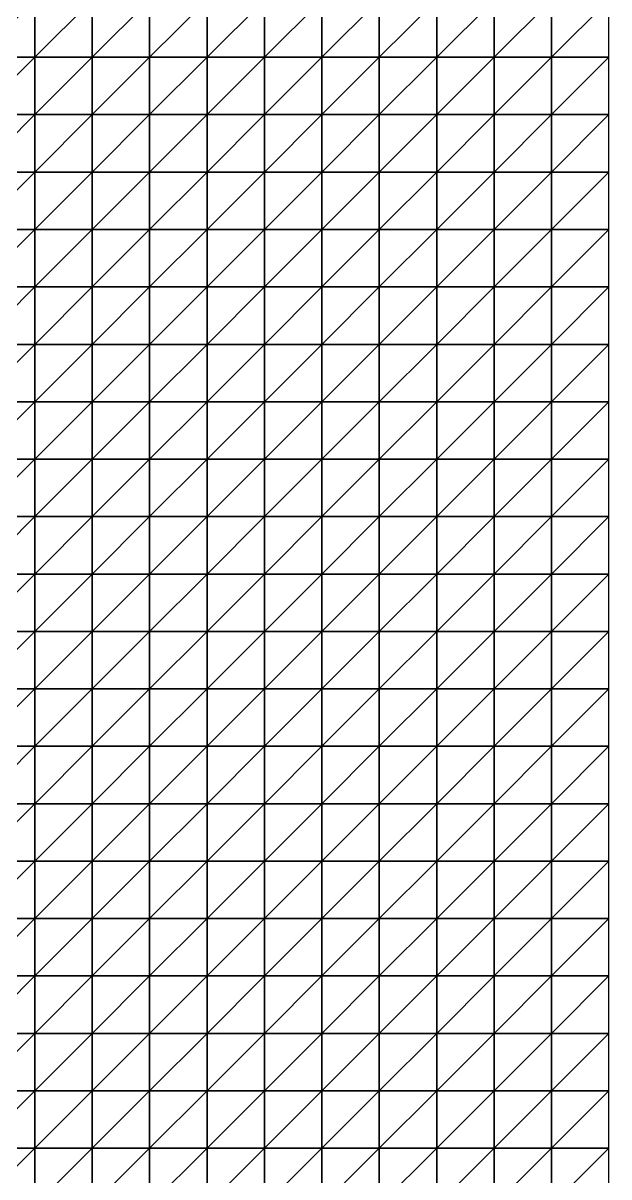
# Model space of a CAD drawing. Header units: metres. Extents: x 351000 to 353000, y 7455000 to 7457000.
# Drawn here: x 352745 to 353000, y 7455988 to 7456490 of the extents above; entities that cross this region are included whole.
import ezdxf

# ---------------------------------------------------------------- set-up
doc = ezdxf.new("R2010")
doc.units = ezdxf.units.M

msp = doc.modelspace()

# ---------------------------------------------------------------- linework, layer by layer
at = {"layer": 'BASE_OF_COVER_BOC'}
for points in [[(352725, 7456475, 1278.83), (352750, 7456475, 1278.39), (352750, 7456500, 1272.04)], [(352725, 7456475, 1278.83), (352750, 7456500, 1272.04), (352725, 7456500, 1271.47)], [(352750, 7456475, 1278.39), (352775, 7456475, 1276.02), (352775, 7456500, 1271.27)], [(352750, 7456475, 1278.39), (352775, 7456500, 1271.27), (352750, 7456500, 1272.04)], [(352775, 7456475, 1276.02), (352800, 7456475, 1272.39), (352800, 7456500, 1269.67)], [(352775, 7456475, 1276.02), (352800, 7456500, 1269.67), (352775, 7456500, 1271.27)], [(352800, 7456475, 1272.39), (352825, 7456475, 1268.35), (352825, 7456500, 1267.68)], [(352800, 7456475, 1272.39), (352825, 7456500, 1267.68), (352800, 7456500, 1269.67)], [(352825, 7456475, 1268.35), (352850, 7456475, 1264.61), (352850, 7456500, 1265.53)], [(352825, 7456475, 1268.35), (352850, 7456500, 1265.53), (352825, 7456500, 1267.68)], [(352850, 7456475, 1264.61), (352875, 7456475, 1261.51), (352875, 7456500, 1263.23)], [(352850, 7456475, 1264.61), (352875, 7456500, 1263.23), (352850, 7456500, 1265.53)], [(352875, 7456475, 1261.51), (352900, 7456475, 1259.03), (352900, 7456500, 1260.69)], [(352875, 7456475, 1261.51), (352900, 7456500, 1260.69), (352875, 7456500, 1263.23)], [(352900, 7456475, 1259.03), (352925, 7456475, 1256.85), (352925, 7456500, 1257.88)], [(352900, 7456475, 1259.03), (352925, 7456500, 1257.88), (352900, 7456500, 1260.69)], [(352925, 7456475, 1256.85), (352950, 7456475, 1254.91), (352950, 7456500, 1254.95)], [(352925, 7456475, 1256.85), (352950, 7456500, 1254.95), (352925, 7456500, 1257.88)], [(352950, 7456475, 1254.91), (352975, 7456475, 1253.18), (352975, 7456500, 1252.45)], [(352950, 7456475, 1254.91), (352975, 7456500, 1252.45), (352950, 7456500, 1254.95)], [(352975, 7456475, 1253.18), (353000, 7456475, 1251.88), (353000, 7456500, 1250.87)], [(352975, 7456475, 1253.18), (353000, 7456500, 1250.87), (352975, 7456500, 1252.45)], [(352725, 7456450, 1284.11), (352750, 7456450, 1282.35), (352750, 7456475, 1278.39)], [(352725, 7456450, 1284.11), (352750, 7456475, 1278.39), (352725, 7456475, 1278.83)], [(352750, 7456450, 1282.35), (352775, 7456450, 1278.49), (352775, 7456475, 1276.02)], [(352750, 7456450, 1282.35), (352775, 7456475, 1276.02), (352750, 7456475, 1278.39)], [(352775, 7456450, 1278.49), (352800, 7456450, 1273.19), (352800, 7456475, 1272.39)], [(352775, 7456450, 1278.49), (352800, 7456475, 1272.39), (352775, 7456475, 1276.02)], [(352800, 7456450, 1273.19), (352825, 7456450, 1267.48), (352825, 7456475, 1268.35)], [(352800, 7456450, 1273.19), (352825, 7456475, 1268.35), (352800, 7456475, 1272.39)], [(352825, 7456450, 1267.48), (352850, 7456450, 1262.39), (352850, 7456475, 1264.61)], [(352825, 7456450, 1267.48), (352850, 7456475, 1264.61), (352825, 7456475, 1268.35)], [(352850, 7456450, 1262.39), (352875, 7456450, 1258.63), (352875, 7456475, 1261.51)], [(352850, 7456450, 1262.39), (352875, 7456475, 1261.51), (352850, 7456475, 1264.61)], [(352875, 7456450, 1258.63), (352900, 7456450, 1256.32), (352900, 7456475, 1259.03)], [(352875, 7456450, 1258.63), (352900, 7456475, 1259.03), (352875, 7456475, 1261.51)], [(352900, 7456450, 1256.32), (352925, 7456450, 1255.27), (352925, 7456475, 1256.85)], [(352900, 7456450, 1256.32), (352925, 7456475, 1256.85), (352900, 7456475, 1259.03)], [(352925, 7456450, 1255.27), (352950, 7456450, 1254.96), (352950, 7456475, 1254.91)], [(352925, 7456450, 1255.27), (352950, 7456475, 1254.91), (352925, 7456475, 1256.85)], [(352950, 7456450, 1254.96), (352975, 7456450, 1254.86), (352975, 7456475, 1253.18)], [(352950, 7456450, 1254.96), (352975, 7456475, 1253.18), (352950, 7456475, 1254.91)], [(352975, 7456450, 1254.86), (353000, 7456450, 1254.67), (353000, 7456475, 1251.88)], [(352975, 7456450, 1254.86), (353000, 7456475, 1251.88), (352975, 7456475, 1253.18)], [(352725, 7456425, 1286.61), (352750, 7456425, 1283.5), (352750, 7456450, 1282.35)], [(352725, 7456425, 1286.61), (352750, 7456450, 1282.35), (352725, 7456450, 1284.11)], [(352750, 7456425, 1283.5), (352775, 7456425, 1278.63), (352775, 7456450, 1278.49)], [(352750, 7456425, 1283.5), (352775, 7456450, 1278.49), (352750, 7456450, 1282.35)], [(352775, 7456425, 1278.63), (352800, 7456425, 1272.48), (352800, 7456450, 1273.19)], [(352775, 7456425, 1278.63), (352800, 7456450, 1273.19), (352775, 7456450, 1278.49)], [(352800, 7456425, 1272.48), (352825, 7456425, 1265.99), (352825, 7456450, 1267.48)], [(352800, 7456425, 1272.48), (352825, 7456450, 1267.48), (352800, 7456450, 1273.19)], [(352825, 7456425, 1265.99), (352850, 7456425, 1260.27), (352850, 7456450, 1262.39)], [(352825, 7456425, 1265.99), (352850, 7456450, 1262.39), (352825, 7456450, 1267.48)], [(352850, 7456425, 1260.27), (352875, 7456425, 1256.16), (352875, 7456450, 1258.63)], [(352850, 7456425, 1260.27), (352875, 7456450, 1258.63), (352850, 7456450, 1262.39)], [(352875, 7456425, 1256.16), (352900, 7456425, 1254.22), (352900, 7456450, 1256.32)], [(352875, 7456425, 1256.16), (352900, 7456450, 1256.32), (352875, 7456450, 1258.63)], [(352900, 7456425, 1254.22), (352925, 7456425, 1254.27), (352925, 7456450, 1255.27)], [(352900, 7456425, 1254.22), (352925, 7456450, 1255.27), (352900, 7456450, 1256.32)], [(352925, 7456425, 1254.27), (352950, 7456425, 1255.6), (352950, 7456450, 1254.96)], [(352925, 7456425, 1254.27), (352950, 7456450, 1254.96), (352925, 7456450, 1255.27)], [(352950, 7456425, 1255.6), (352975, 7456425, 1257.31), (352975, 7456450, 1254.86)], [(352950, 7456425, 1255.6), (352975, 7456450, 1254.86), (352950, 7456450, 1254.96)], [(352975, 7456425, 1257.31), (353000, 7456425, 1258.62), (353000, 7456450, 1254.67)], [(352975, 7456425, 1257.31), (353000, 7456450, 1254.67), (352975, 7456450, 1254.86)], [(352725, 7456400, 1286.98), (352750, 7456400, 1282.71), (352750, 7456425, 1283.5)], [(352725, 7456400, 1286.98), (352750, 7456425, 1283.5), (352725, 7456425, 1286.61)], [(352750, 7456400, 1282.71), (352775, 7456400, 1277.37), (352775, 7456425, 1278.63)], [(352750, 7456400, 1282.71), (352775, 7456425, 1278.63), (352750, 7456425, 1283.5)], [(352775, 7456400, 1277.37), (352800, 7456400, 1271.25), (352800, 7456425, 1272.48)], [(352775, 7456400, 1277.37), (352800, 7456425, 1272.48), (352775, 7456425, 1278.63)], [(352800, 7456400, 1271.25), (352825, 7456400, 1264.96), (352825, 7456425, 1265.99)], [(352800, 7456400, 1271.25), (352825, 7456425, 1265.99), (352800, 7456425, 1272.48)], [(352825, 7456400, 1264.96), (352850, 7456400, 1259.34), (352850, 7456425, 1260.27)], [(352825, 7456400, 1264.96), (352850, 7456425, 1260.27), (352825, 7456425, 1265.99)], [(352850, 7456400, 1259.34), (352875, 7456400, 1255.42), (352875, 7456425, 1256.16)], [(352850, 7456400, 1259.34), (352875, 7456425, 1256.16), (352850, 7456425, 1260.27)], [(352875, 7456400, 1255.42), (352900, 7456400, 1253.8), (352900, 7456425, 1254.22)], [(352875, 7456400, 1255.42), (352900, 7456425, 1254.22), (352875, 7456425, 1256.16)], [(352900, 7456400, 1253.8), (352925, 7456400, 1254.48), (352925, 7456425, 1254.27)], [(352900, 7456400, 1253.8), (352925, 7456425, 1254.27), (352900, 7456425, 1254.22)], [(352925, 7456400, 1254.48), (352950, 7456400, 1256.87), (352950, 7456425, 1255.6)], [(352925, 7456400, 1254.48), (352950, 7456425, 1255.6), (352925, 7456425, 1254.27)], [(352950, 7456400, 1256.87), (352975, 7456400, 1259.92), (352975, 7456425, 1257.31)], [(352950, 7456400, 1256.87), (352975, 7456425, 1257.31), (352950, 7456425, 1255.6)], [(352975, 7456400, 1259.92), (353000, 7456400, 1262.52), (353000, 7456425, 1258.62)], [(352975, 7456400, 1259.92), (353000, 7456425, 1258.62), (352975, 7456425, 1257.31)], [(352725, 7456375, 1286.74), (352750, 7456375, 1281.61), (352750, 7456400, 1282.71)], [(352725, 7456375, 1286.74), (352750, 7456400, 1282.71), (352725, 7456400, 1286.98)], [(352750, 7456375, 1281.61), (352775, 7456375, 1276.2), (352775, 7456400, 1277.37)], [(352750, 7456375, 1281.61), (352775, 7456400, 1277.37), (352750, 7456400, 1282.71)], [(352775, 7456375, 1276.2), (352800, 7456375, 1270.6), (352800, 7456400, 1271.25)], [(352775, 7456375, 1276.2), (352800, 7456400, 1271.25), (352775, 7456400, 1277.37)], [(352800, 7456375, 1270.6), (352825, 7456375, 1265.04), (352825, 7456400, 1264.96)], [(352800, 7456375, 1270.6), (352825, 7456400, 1264.96), (352800, 7456400, 1271.25)], [(352825, 7456375, 1265.04), (352850, 7456375, 1260.18), (352850, 7456400, 1259.34)], [(352825, 7456375, 1265.04), (352850, 7456400, 1259.34), (352825, 7456400, 1264.96)], [(352850, 7456375, 1260.18), (352875, 7456375, 1256.7), (352875, 7456400, 1255.42)], [(352850, 7456375, 1260.18), (352875, 7456400, 1255.42), (352850, 7456400, 1259.34)], [(352875, 7456375, 1256.7), (352900, 7456375, 1255.2), (352900, 7456400, 1253.8)], [(352875, 7456375, 1256.7), (352900, 7456400, 1253.8), (352875, 7456400, 1255.42)], [(352900, 7456375, 1255.2), (352925, 7456375, 1255.89), (352925, 7456400, 1254.48)], [(352900, 7456375, 1255.2), (352925, 7456400, 1254.48), (352900, 7456400, 1253.8)], [(352925, 7456375, 1255.89), (352950, 7456375, 1258.42), (352950, 7456400, 1256.87)], [(352925, 7456375, 1255.89), (352950, 7456400, 1256.87), (352925, 7456400, 1254.48)], [(352950, 7456375, 1258.42), (352975, 7456375, 1261.91), (352975, 7456400, 1259.92)], [(352950, 7456375, 1258.42), (352975, 7456400, 1259.92), (352950, 7456400, 1256.87)], [(352975, 7456375, 1261.91), (353000, 7456375, 1264.78), (353000, 7456400, 1262.52)], [(352975, 7456375, 1261.91), (353000, 7456400, 1262.52), (352975, 7456400, 1259.92)], [(352725, 7456350, 1287.45), (352750, 7456350, 1281.81), (352750, 7456375, 1281.61)], [(352725, 7456350, 1287.45), (352750, 7456375, 1281.61), (352725, 7456375, 1286.74)], [(352750, 7456350, 1281.81), (352775, 7456350, 1276.35), (352775, 7456375, 1276.2)], [(352750, 7456350, 1281.81), (352775, 7456375, 1276.2), (352750, 7456375, 1281.61)], [(352775, 7456350, 1276.35), (352800, 7456350, 1271.15), (352800, 7456375, 1270.6)], [(352775, 7456350, 1276.35), (352800, 7456375, 1270.6), (352775, 7456375, 1276.2)], [(352800, 7456350, 1271.15), (352825, 7456350, 1266.42), (352825, 7456375, 1265.04)], [(352800, 7456350, 1271.15), (352825, 7456375, 1265.04), (352800, 7456375, 1270.6)], [(352825, 7456350, 1266.42), (352850, 7456350, 1262.37), (352850, 7456375, 1260.18)], [(352825, 7456350, 1266.42), (352850, 7456375, 1260.18), (352825, 7456375, 1265.04)], [(352850, 7456350, 1262.37), (352875, 7456350, 1259.32), (352875, 7456375, 1256.7)], [(352850, 7456350, 1262.37), (352875, 7456375, 1256.7), (352850, 7456375, 1260.18)], [(352875, 7456350, 1259.32), (352900, 7456350, 1257.73), (352900, 7456375, 1255.2)], [(352875, 7456350, 1259.32), (352900, 7456375, 1255.2), (352875, 7456375, 1256.7)], [(352900, 7456350, 1257.73), (352925, 7456350, 1257.9), (352925, 7456375, 1255.89)], [(352900, 7456350, 1257.73), (352925, 7456375, 1255.89), (352900, 7456375, 1255.2)], [(352925, 7456350, 1257.9), (352950, 7456350, 1259.79), (352950, 7456375, 1258.42)], [(352925, 7456350, 1257.9), (352950, 7456375, 1258.42), (352925, 7456375, 1255.89)], [(352950, 7456350, 1259.79), (352975, 7456350, 1262.89), (352975, 7456375, 1261.91)], [(352950, 7456350, 1259.79), (352975, 7456375, 1261.91), (352950, 7456375, 1258.42)], [(352975, 7456350, 1262.89), (353000, 7456350, 1266.29), (353000, 7456375, 1264.78)], [(352975, 7456350, 1262.89), (353000, 7456375, 1264.78), (352975, 7456375, 1261.91)], [(352725, 7456325, 1289.05), (352750, 7456325, 1284.04), (352750, 7456350, 1281.81)], [(352725, 7456325, 1289.05), (352750, 7456350, 1281.81), (352725, 7456350, 1287.45)], [(352750, 7456325, 1284.04), (352775, 7456325, 1278.22), (352775, 7456350, 1276.35)], [(352750, 7456325, 1284.04), (352775, 7456350, 1276.35), (352750, 7456350, 1281.81)], [(352775, 7456325, 1278.22), (352800, 7456325, 1273.01), (352800, 7456350, 1271.15)], [(352775, 7456325, 1278.22), (352800, 7456350, 1271.15), (352775, 7456350, 1276.35)], [(352800, 7456325, 1273.01), (352825, 7456325, 1268.55), (352825, 7456350, 1266.42)], [(352800, 7456325, 1273.01), (352825, 7456350, 1266.42), (352800, 7456350, 1271.15)], [(352825, 7456325, 1268.55), (352850, 7456325, 1264.88), (352850, 7456350, 1262.37)], [(352825, 7456325, 1268.55), (352850, 7456350, 1262.37), (352825, 7456350, 1266.42)], [(352850, 7456325, 1264.88), (352875, 7456325, 1262.04), (352875, 7456350, 1259.32)], [(352850, 7456325, 1264.88), (352875, 7456350, 1259.32), (352850, 7456350, 1262.37)], [(352875, 7456325, 1262.04), (352900, 7456325, 1260.25), (352900, 7456350, 1257.73)], [(352875, 7456325, 1262.04), (352900, 7456350, 1257.73), (352875, 7456350, 1259.32)], [(352900, 7456325, 1260.25), (352925, 7456325, 1259.75), (352925, 7456350, 1257.9)], [(352900, 7456325, 1260.25), (352925, 7456350, 1257.9), (352900, 7456350, 1257.73)], [(352925, 7456325, 1259.75), (352950, 7456325, 1260.72), (352950, 7456350, 1259.79)], [(352925, 7456325, 1259.75), (352950, 7456350, 1259.79), (352925, 7456350, 1257.9)], [(352950, 7456325, 1260.72), (352975, 7456325, 1263), (352975, 7456350, 1262.89)], [(352950, 7456325, 1260.72), (352975, 7456350, 1262.89), (352950, 7456350, 1259.79)], [(352975, 7456325, 1263), (353000, 7456325, 1266.04), (353000, 7456350, 1266.29)], [(352975, 7456325, 1263), (353000, 7456350, 1266.29), (352975, 7456350, 1262.89)], [(352725, 7456300, 1289.25), (352750, 7456300, 1284.2), (352750, 7456325, 1284.04)], [(352725, 7456300, 1289.25), (352750, 7456325, 1284.04), (352725, 7456325, 1289.05)], [(352750, 7456300, 1284.2), (352775, 7456300, 1279.34), (352775, 7456325, 1278.22)], [(352750, 7456300, 1284.2), (352775, 7456325, 1278.22), (352750, 7456325, 1284.04)], [(352775, 7456300, 1279.34), (352800, 7456300, 1274.96), (352800, 7456325, 1273.01)], [(352775, 7456300, 1279.34), (352800, 7456325, 1273.01), (352775, 7456325, 1278.22)], [(352800, 7456300, 1274.96), (352825, 7456300, 1270.61), (352825, 7456325, 1268.55)], [(352800, 7456300, 1274.96), (352825, 7456325, 1268.55), (352800, 7456325, 1273.01)], [(352825, 7456300, 1270.61), (352850, 7456300, 1266.67), (352850, 7456325, 1264.88)], [(352825, 7456300, 1270.61), (352850, 7456325, 1264.88), (352825, 7456325, 1268.55)], [(352850, 7456300, 1266.67), (352875, 7456300, 1263.74), (352875, 7456325, 1262.04)], [(352850, 7456300, 1266.67), (352875, 7456325, 1262.04), (352850, 7456325, 1264.88)], [(352875, 7456300, 1263.74), (352900, 7456300, 1261.79), (352900, 7456325, 1260.25)], [(352875, 7456300, 1263.74), (352900, 7456325, 1260.25), (352875, 7456325, 1262.04)], [(352900, 7456300, 1261.79), (352925, 7456300, 1260.92), (352925, 7456325, 1259.75)], [(352900, 7456300, 1261.79), (352925, 7456325, 1259.75), (352900, 7456325, 1260.25)], [(352925, 7456300, 1260.92), (352950, 7456300, 1261.25), (352950, 7456325, 1260.72)], [(352925, 7456300, 1260.92), (352950, 7456325, 1260.72), (352925, 7456325, 1259.75)], [(352950, 7456300, 1261.25), (352975, 7456300, 1262.85), (352975, 7456325, 1263)], [(352950, 7456300, 1261.25), (352975, 7456325, 1263), (352950, 7456325, 1260.72)], [(352975, 7456300, 1262.85), (353000, 7456300, 1265.48), (353000, 7456325, 1266.04)], [(352975, 7456300, 1262.85), (353000, 7456325, 1266.04), (352975, 7456325, 1263)], [(352725, 7456275, 1290.23), (352750, 7456275, 1285.28), (352750, 7456300, 1284.2)], [(352725, 7456275, 1290.23), (352750, 7456300, 1284.2), (352725, 7456300, 1289.25)], [(352750, 7456275, 1285.28), (352775, 7456275, 1280.41), (352775, 7456300, 1279.34)], [(352750, 7456275, 1285.28), (352775, 7456300, 1279.34), (352750, 7456300, 1284.2)], [(352775, 7456275, 1280.41), (352800, 7456275, 1275.91), (352800, 7456300, 1274.96)], [(352775, 7456275, 1280.41), (352800, 7456300, 1274.96), (352775, 7456300, 1279.34)], [(352800, 7456275, 1275.91), (352825, 7456275, 1271.96), (352825, 7456300, 1270.61)], [(352800, 7456275, 1275.91), (352825, 7456300, 1270.61), (352800, 7456300, 1274.96)], [(352825, 7456275, 1271.96), (352850, 7456275, 1267.19), (352850, 7456300, 1266.67)], [(352825, 7456275, 1271.96), (352850, 7456300, 1266.67), (352825, 7456300, 1270.61)], [(352850, 7456275, 1267.19), (352875, 7456275, 1263.9), (352875, 7456300, 1263.74)], [(352850, 7456275, 1267.19), (352875, 7456300, 1263.74), (352850, 7456300, 1266.67)], [(352875, 7456275, 1263.9), (352900, 7456275, 1261.96), (352900, 7456300, 1261.79)], [(352875, 7456275, 1263.9), (352900, 7456300, 1261.79), (352875, 7456300, 1263.74)], [(352900, 7456275, 1261.96), (352925, 7456275, 1261.22), (352925, 7456300, 1260.92)], [(352900, 7456275, 1261.96), (352925, 7456300, 1260.92), (352900, 7456300, 1261.79)], [(352925, 7456275, 1261.22), (352950, 7456275, 1261.59), (352950, 7456300, 1261.25)], [(352925, 7456275, 1261.22), (352950, 7456300, 1261.25), (352925, 7456300, 1260.92)], [(352950, 7456275, 1261.59), (352975, 7456275, 1263.06), (352975, 7456300, 1262.85)], [(352950, 7456275, 1261.59), (352975, 7456300, 1262.85), (352950, 7456300, 1261.25)], [(352975, 7456275, 1263.06), (353000, 7456275, 1265.55), (353000, 7456300, 1265.48)], [(352975, 7456275, 1263.06), (353000, 7456300, 1265.48), (352975, 7456300, 1262.85)], [(352725, 7456250, 1291.93), (352750, 7456250, 1287.12), (352750, 7456275, 1285.28)], [(352725, 7456250, 1291.93), (352750, 7456275, 1285.28), (352725, 7456275, 1290.23)], [(352750, 7456250, 1287.12), (352775, 7456250, 1282.21), (352775, 7456275, 1280.41)], [(352750, 7456250, 1287.12), (352775, 7456275, 1280.41), (352750, 7456275, 1285.28)], [(352775, 7456250, 1282.21), (352800, 7456250, 1277.49), (352800, 7456275, 1275.91)], [(352775, 7456250, 1282.21), (352800, 7456275, 1275.91), (352775, 7456275, 1280.41)], [(352800, 7456250, 1277.49), (352825, 7456250, 1272.38), (352825, 7456275, 1271.96)], [(352800, 7456250, 1277.49), (352825, 7456275, 1271.96), (352800, 7456275, 1275.91)], [(352825, 7456250, 1272.38), (352850, 7456250, 1266.54), (352850, 7456275, 1267.19)], [(352825, 7456250, 1272.38), (352850, 7456275, 1267.19), (352825, 7456275, 1271.96)], [(352850, 7456250, 1266.54), (352875, 7456250, 1262.75), (352875, 7456275, 1263.9)], [(352850, 7456250, 1266.54), (352875, 7456275, 1263.9), (352850, 7456275, 1267.19)], [(352875, 7456250, 1262.75), (352900, 7456250, 1260.94), (352900, 7456275, 1261.96)], [(352875, 7456250, 1262.75), (352900, 7456275, 1261.96), (352875, 7456275, 1263.9)], [(352900, 7456250, 1260.94), (352925, 7456250, 1260.77), (352925, 7456275, 1261.22)], [(352900, 7456250, 1260.94), (352925, 7456275, 1261.22), (352900, 7456275, 1261.96)], [(352925, 7456250, 1260.77), (352950, 7456250, 1261.84), (352950, 7456275, 1261.59)], [(352925, 7456250, 1260.77), (352950, 7456275, 1261.59), (352925, 7456275, 1261.22)], [(352950, 7456250, 1261.84), (352975, 7456250, 1263.85), (352975, 7456275, 1263.06)], [(352950, 7456250, 1261.84), (352975, 7456275, 1263.06), (352950, 7456275, 1261.59)], [(352975, 7456250, 1263.85), (353000, 7456250, 1266.58), (353000, 7456275, 1265.55)], [(352975, 7456250, 1263.85), (353000, 7456275, 1265.55), (352975, 7456275, 1263.06)], [(352725, 7456225, 1293.94), (352750, 7456225, 1289.23), (352750, 7456250, 1287.12)], [(352725, 7456225, 1293.94), (352750, 7456250, 1287.12), (352725, 7456250, 1291.93)], [(352750, 7456225, 1289.23), (352775, 7456225, 1284.21), (352775, 7456250, 1282.21)], [(352750, 7456225, 1289.23), (352775, 7456250, 1282.21), (352750, 7456250, 1287.12)], [(352775, 7456225, 1284.21), (352800, 7456225, 1279.18), (352800, 7456250, 1277.49)], [(352775, 7456225, 1284.21), (352800, 7456250, 1277.49), (352775, 7456250, 1282.21)], [(352800, 7456225, 1279.18), (352825, 7456225, 1272.03), (352825, 7456250, 1272.38)], [(352800, 7456225, 1279.18), (352825, 7456250, 1272.38), (352800, 7456250, 1277.49)], [(352825, 7456225, 1272.03), (352850, 7456225, 1265.26), (352850, 7456250, 1266.54)], [(352825, 7456225, 1272.03), (352850, 7456250, 1266.54), (352825, 7456250, 1272.38)], [(352850, 7456225, 1265.26), (352875, 7456225, 1260.93), (352875, 7456250, 1262.75)], [(352850, 7456225, 1265.26), (352875, 7456250, 1262.75), (352850, 7456250, 1266.54)], [(352875, 7456225, 1260.93), (352900, 7456225, 1259.21), (352900, 7456250, 1260.94)], [(352875, 7456225, 1260.93), (352900, 7456250, 1260.94), (352875, 7456250, 1262.75)], [(352900, 7456225, 1259.21), (352925, 7456225, 1259.72), (352925, 7456250, 1260.77)], [(352900, 7456225, 1259.21), (352925, 7456250, 1260.77), (352900, 7456250, 1260.94)], [(352925, 7456225, 1259.72), (352950, 7456225, 1261.8), (352950, 7456250, 1261.84)], [(352925, 7456225, 1259.72), (352950, 7456250, 1261.84), (352925, 7456250, 1260.77)], [(352950, 7456225, 1261.8), (352975, 7456225, 1264.28), (352975, 7456250, 1263.85)], [(352950, 7456225, 1261.8), (352975, 7456250, 1263.85), (352950, 7456250, 1261.84)], [(352975, 7456225, 1264.28), (353000, 7456225, 1266.06), (353000, 7456250, 1266.58)], [(352975, 7456225, 1264.28), (353000, 7456250, 1266.58), (352975, 7456250, 1263.85)], [(352725, 7456200, 1295.67), (352750, 7456200, 1290.96), (352750, 7456225, 1289.23)], [(352725, 7456200, 1295.67), (352750, 7456225, 1289.23), (352725, 7456225, 1293.94)], [(352750, 7456200, 1290.96), (352775, 7456200, 1285.77), (352775, 7456225, 1284.21)], [(352750, 7456200, 1290.96), (352775, 7456225, 1284.21), (352750, 7456225, 1289.23)], [(352775, 7456200, 1285.77), (352800, 7456200, 1279.82), (352800, 7456225, 1279.18)], [(352775, 7456200, 1285.77), (352800, 7456225, 1279.18), (352775, 7456225, 1284.21)], [(352800, 7456200, 1279.82), (352825, 7456200, 1271.19), (352825, 7456225, 1272.03)], [(352800, 7456200, 1279.82), (352825, 7456225, 1272.03), (352800, 7456225, 1279.18)], [(352825, 7456200, 1271.19), (352850, 7456200, 1263.91), (352850, 7456225, 1265.26)], [(352825, 7456200, 1271.19), (352850, 7456225, 1265.26), (352825, 7456225, 1272.03)], [(352850, 7456200, 1263.91), (352875, 7456200, 1259.1), (352875, 7456225, 1260.93)], [(352850, 7456200, 1263.91), (352875, 7456225, 1260.93), (352850, 7456225, 1265.26)], [(352875, 7456200, 1259.1), (352900, 7456200, 1257.25), (352900, 7456225, 1259.21)], [(352875, 7456200, 1259.1), (352900, 7456225, 1259.21), (352875, 7456225, 1260.93)], [(352900, 7456200, 1257.25), (352925, 7456200, 1258.14), (352925, 7456225, 1259.72)], [(352900, 7456200, 1257.25), (352925, 7456225, 1259.72), (352900, 7456225, 1259.21)], [(352925, 7456200, 1258.14), (352950, 7456200, 1261), (352950, 7456225, 1261.8)], [(352925, 7456200, 1258.14), (352950, 7456225, 1261.8), (352925, 7456225, 1259.72)], [(352950, 7456200, 1261), (352975, 7456200, 1261.86), (352975, 7456225, 1264.28)], [(352950, 7456200, 1261), (352975, 7456225, 1264.28), (352950, 7456225, 1261.8)], [(352975, 7456200, 1261.86), (353000, 7456200, 1263.71), (353000, 7456225, 1266.06)], [(352975, 7456200, 1261.86), (353000, 7456225, 1266.06), (352975, 7456225, 1264.28)], [(352725, 7456175, 1296.47), (352750, 7456175, 1291.69), (352750, 7456200, 1290.96)], [(352725, 7456175, 1296.47), (352750, 7456200, 1290.96), (352725, 7456200, 1295.67)], [(352750, 7456175, 1291.69), (352775, 7456175, 1286.01), (352775, 7456200, 1285.77)], [(352750, 7456175, 1291.69), (352775, 7456200, 1285.77), (352750, 7456200, 1290.96)], [(352775, 7456175, 1286.01), (352800, 7456175, 1278.17), (352800, 7456200, 1279.82)], [(352775, 7456175, 1286.01), (352800, 7456200, 1279.82), (352775, 7456200, 1285.77)], [(352800, 7456175, 1278.17), (352825, 7456175, 1269.99), (352825, 7456200, 1271.19)], [(352800, 7456175, 1278.17), (352825, 7456200, 1271.19), (352800, 7456200, 1279.82)], [(352825, 7456175, 1269.99), (352850, 7456175, 1262.72), (352850, 7456200, 1263.91)], [(352825, 7456175, 1269.99), (352850, 7456200, 1263.91), (352825, 7456200, 1271.19)], [(352850, 7456175, 1262.72), (352875, 7456175, 1257.58), (352875, 7456200, 1259.1)], [(352850, 7456175, 1262.72), (352875, 7456200, 1259.1), (352850, 7456200, 1263.91)], [(352875, 7456175, 1257.58), (352900, 7456175, 1255.31), (352900, 7456200, 1257.25)], [(352875, 7456175, 1257.58), (352900, 7456200, 1257.25), (352875, 7456200, 1259.1)], [(352900, 7456175, 1255.31), (352925, 7456175, 1255.99), (352925, 7456200, 1258.14)], [(352900, 7456175, 1255.31), (352925, 7456200, 1258.14), (352900, 7456200, 1257.25)], [(352925, 7456175, 1255.99), (352950, 7456175, 1258.98), (352950, 7456200, 1261)], [(352925, 7456175, 1255.99), (352950, 7456200, 1261), (352925, 7456200, 1258.14)], [(352950, 7456175, 1258.98), (352975, 7456175, 1259.62), (352975, 7456200, 1261.86)], [(352950, 7456175, 1258.98), (352975, 7456200, 1261.86), (352950, 7456200, 1261)], [(352975, 7456175, 1259.62), (353000, 7456175, 1261.6), (353000, 7456200, 1263.71)], [(352975, 7456175, 1259.62), (353000, 7456200, 1263.71), (352975, 7456200, 1261.86)], [(352725, 7456150, 1293.18), (352750, 7456150, 1288.43), (352750, 7456175, 1291.69)], [(352725, 7456150, 1293.18), (352750, 7456175, 1291.69), (352725, 7456175, 1296.47)], [(352750, 7456150, 1288.43), (352775, 7456150, 1282.5), (352775, 7456175, 1286.01)], [(352750, 7456150, 1288.43), (352775, 7456175, 1286.01), (352750, 7456175, 1291.69)], [(352775, 7456150, 1282.5), (352800, 7456150, 1275.6), (352800, 7456175, 1278.17)], [(352775, 7456150, 1282.5), (352800, 7456175, 1278.17), (352775, 7456175, 1286.01)], [(352800, 7456150, 1275.6), (352825, 7456150, 1268.31), (352825, 7456175, 1269.99)], [(352800, 7456150, 1275.6), (352825, 7456175, 1269.99), (352800, 7456175, 1278.17)], [(352825, 7456150, 1268.31), (352850, 7456150, 1261.53), (352850, 7456175, 1262.72)], [(352825, 7456150, 1268.31), (352850, 7456175, 1262.72), (352825, 7456175, 1269.99)], [(352850, 7456150, 1261.53), (352875, 7456150, 1256.28), (352875, 7456175, 1257.58)], [(352850, 7456150, 1261.53), (352875, 7456175, 1257.58), (352850, 7456175, 1262.72)], [(352875, 7456150, 1256.28), (352900, 7456150, 1253.45), (352900, 7456175, 1255.31)], [(352875, 7456150, 1256.28), (352900, 7456175, 1255.31), (352875, 7456175, 1257.58)], [(352900, 7456150, 1253.45), (352925, 7456150, 1253.41), (352925, 7456175, 1255.99)], [(352900, 7456150, 1253.45), (352925, 7456175, 1255.99), (352900, 7456175, 1255.31)], [(352925, 7456150, 1253.41), (352950, 7456150, 1255.93), (352950, 7456175, 1258.98)], [(352925, 7456150, 1253.41), (352950, 7456175, 1258.98), (352925, 7456175, 1255.99)], [(352950, 7456150, 1255.93), (352975, 7456150, 1258.09), (352975, 7456175, 1259.62)], [(352950, 7456150, 1255.93), (352975, 7456175, 1259.62), (352950, 7456175, 1258.98)], [(352975, 7456150, 1258.09), (353000, 7456150, 1260.22), (353000, 7456175, 1261.6)], [(352975, 7456150, 1258.09), (353000, 7456175, 1261.6), (352975, 7456175, 1259.62)], [(352725, 7456125, 1289.3), (352750, 7456125, 1284.11), (352750, 7456150, 1288.43)], [(352725, 7456125, 1289.3), (352750, 7456150, 1288.43), (352725, 7456150, 1293.18)], [(352750, 7456125, 1284.11), (352775, 7456125, 1278.4), (352775, 7456150, 1282.5)], [(352750, 7456125, 1284.11), (352775, 7456150, 1282.5), (352750, 7456150, 1288.43)], [(352775, 7456125, 1278.4), (352800, 7456125, 1272.29), (352800, 7456150, 1275.6)], [(352775, 7456125, 1278.4), (352800, 7456150, 1275.6), (352775, 7456150, 1282.5)], [(352800, 7456125, 1272.29), (352825, 7456125, 1266.02), (352825, 7456150, 1268.31)], [(352800, 7456125, 1272.29), (352825, 7456150, 1268.31), (352800, 7456150, 1275.6)], [(352825, 7456125, 1266.02), (352850, 7456125, 1260.03), (352850, 7456150, 1261.53)], [(352825, 7456125, 1266.02), (352850, 7456150, 1261.53), (352825, 7456150, 1268.31)], [(352850, 7456125, 1260.03), (352875, 7456125, 1255.02), (352875, 7456150, 1256.28)], [(352850, 7456125, 1260.03), (352875, 7456150, 1256.28), (352850, 7456150, 1261.53)], [(352875, 7456125, 1255.02), (352900, 7456125, 1251.76), (352900, 7456150, 1253.45)], [(352875, 7456125, 1255.02), (352900, 7456150, 1253.45), (352875, 7456150, 1256.28)], [(352900, 7456125, 1251.76), (352925, 7456125, 1250.82), (352925, 7456150, 1253.41)], [(352900, 7456125, 1251.76), (352925, 7456150, 1253.41), (352900, 7456150, 1253.45)], [(352925, 7456125, 1250.82), (352950, 7456125, 1252.36), (352950, 7456150, 1255.93)], [(352925, 7456125, 1250.82), (352950, 7456150, 1255.93), (352925, 7456150, 1253.41)], [(352950, 7456125, 1252.36), (352975, 7456125, 1255.95), (352975, 7456150, 1258.09)], [(352950, 7456125, 1252.36), (352975, 7456150, 1258.09), (352950, 7456150, 1255.93)], [(352975, 7456125, 1255.95), (353000, 7456125, 1259.86), (353000, 7456150, 1260.22)], [(352975, 7456125, 1255.95), (353000, 7456150, 1260.22), (352975, 7456150, 1258.09)], [(352725, 7456100, 1285.88), (352750, 7456100, 1280.08), (352750, 7456125, 1284.11)], [(352725, 7456100, 1285.88), (352750, 7456125, 1284.11), (352725, 7456125, 1289.3)], [(352750, 7456100, 1280.08), (352775, 7456100, 1274.23), (352775, 7456125, 1278.4)], [(352750, 7456100, 1280.08), (352775, 7456125, 1278.4), (352750, 7456125, 1284.11)], [(352775, 7456100, 1274.23), (352800, 7456100, 1268.57), (352800, 7456125, 1272.29)], [(352775, 7456100, 1274.23), (352800, 7456125, 1272.29), (352775, 7456125, 1278.4)], [(352800, 7456100, 1268.57), (352825, 7456100, 1263.17), (352825, 7456125, 1266.02)], [(352800, 7456100, 1268.57), (352825, 7456125, 1266.02), (352800, 7456125, 1272.29)], [(352825, 7456100, 1263.17), (352850, 7456100, 1258.14), (352850, 7456125, 1260.03)], [(352825, 7456100, 1263.17), (352850, 7456125, 1260.03), (352825, 7456125, 1266.02)], [(352850, 7456100, 1258.14), (352875, 7456100, 1253.77), (352875, 7456125, 1255.02)], [(352850, 7456100, 1258.14), (352875, 7456125, 1255.02), (352850, 7456125, 1260.03)], [(352875, 7456100, 1253.77), (352900, 7456100, 1250.51), (352900, 7456125, 1251.76)], [(352875, 7456100, 1253.77), (352900, 7456125, 1251.76), (352875, 7456125, 1255.02)], [(352900, 7456100, 1250.51), (352925, 7456100, 1248.95), (352925, 7456125, 1250.82)], [(352900, 7456100, 1250.51), (352925, 7456125, 1250.82), (352900, 7456125, 1251.76)], [(352925, 7456100, 1248.95), (352950, 7456100, 1249.48), (352950, 7456125, 1252.36)], [(352925, 7456100, 1248.95), (352950, 7456125, 1252.36), (352925, 7456125, 1250.82)], [(352950, 7456100, 1249.48), (352975, 7456100, 1252.13), (352975, 7456125, 1255.95)], [(352950, 7456100, 1249.48), (352975, 7456125, 1255.95), (352950, 7456125, 1252.36)], [(352975, 7456100, 1252.13), (353000, 7456100, 1256.48), (353000, 7456125, 1259.86)], [(352975, 7456100, 1252.13), (353000, 7456125, 1259.86), (352975, 7456125, 1255.95)], [(352725, 7456075, 1282.79), (352750, 7456075, 1276.56), (352750, 7456100, 1280.08)], [(352725, 7456075, 1282.79), (352750, 7456100, 1280.08), (352725, 7456100, 1285.88)], [(352750, 7456075, 1276.56), (352775, 7456075, 1270.47), (352775, 7456100, 1274.23)], [(352750, 7456075, 1276.56), (352775, 7456100, 1274.23), (352750, 7456100, 1280.08)], [(352775, 7456075, 1270.47), (352800, 7456075, 1264.99), (352800, 7456100, 1268.57)], [(352775, 7456075, 1270.47), (352800, 7456100, 1268.57), (352775, 7456100, 1274.23)], [(352800, 7456075, 1264.99), (352825, 7456075, 1260.25), (352825, 7456100, 1263.17)], [(352800, 7456075, 1264.99), (352825, 7456100, 1263.17), (352800, 7456100, 1268.57)], [(352825, 7456075, 1260.25), (352850, 7456075, 1256.22), (352850, 7456100, 1258.14)], [(352825, 7456075, 1260.25), (352850, 7456100, 1258.14), (352825, 7456100, 1263.17)], [(352850, 7456075, 1256.22), (352875, 7456075, 1252.82), (352875, 7456100, 1253.77)], [(352850, 7456075, 1256.22), (352875, 7456100, 1253.77), (352850, 7456100, 1258.14)], [(352875, 7456075, 1252.82), (352900, 7456075, 1250.16), (352900, 7456100, 1250.51)], [(352875, 7456075, 1252.82), (352900, 7456100, 1250.51), (352875, 7456100, 1253.77)], [(352900, 7456075, 1250.16), (352925, 7456075, 1248.56), (352925, 7456100, 1248.95)], [(352900, 7456075, 1250.16), (352925, 7456100, 1248.95), (352900, 7456100, 1250.51)], [(352925, 7456075, 1248.56), (352950, 7456075, 1248.45), (352950, 7456100, 1249.48)], [(352925, 7456075, 1248.56), (352950, 7456100, 1249.48), (352925, 7456100, 1248.95)], [(352950, 7456075, 1248.45), (352975, 7456075, 1250.17), (352975, 7456100, 1252.13)], [(352950, 7456075, 1248.45), (352975, 7456100, 1252.13), (352950, 7456100, 1249.48)], [(352975, 7456075, 1250.17), (353000, 7456075, 1253.69), (353000, 7456100, 1256.48)], [(352975, 7456075, 1250.17), (353000, 7456100, 1256.48), (352975, 7456100, 1252.13)], [(352725, 7456050, 1279.23), (352750, 7456050, 1273.56), (352750, 7456075, 1276.56)], [(352725, 7456050, 1279.23), (352750, 7456075, 1276.56), (352725, 7456075, 1282.79)], [(352750, 7456050, 1273.56), (352775, 7456050, 1267.53), (352775, 7456075, 1270.47)], [(352750, 7456050, 1273.56), (352775, 7456075, 1270.47), (352750, 7456075, 1276.56)], [(352775, 7456050, 1267.53), (352800, 7456050, 1262.23), (352800, 7456075, 1264.99)], [(352775, 7456050, 1267.53), (352800, 7456075, 1264.99), (352775, 7456075, 1270.47)], [(352800, 7456050, 1262.23), (352825, 7456050, 1258.02), (352825, 7456075, 1260.25)], [(352800, 7456050, 1262.23), (352825, 7456075, 1260.25), (352800, 7456075, 1264.99)], [(352825, 7456050, 1258.02), (352850, 7456050, 1254.9), (352850, 7456075, 1256.22)], [(352825, 7456050, 1258.02), (352850, 7456075, 1256.22), (352825, 7456075, 1260.25)], [(352850, 7456050, 1254.9), (352875, 7456050, 1252.66), (352875, 7456075, 1252.82)], [(352850, 7456050, 1254.9), (352875, 7456075, 1252.82), (352850, 7456075, 1256.22)], [(352875, 7456050, 1252.66), (352900, 7456050, 1251.05), (352900, 7456075, 1250.16)], [(352875, 7456050, 1252.66), (352900, 7456075, 1250.16), (352875, 7456075, 1252.82)], [(352900, 7456050, 1251.05), (352925, 7456050, 1250.05), (352925, 7456075, 1248.56)], [(352900, 7456050, 1251.05), (352925, 7456075, 1248.56), (352900, 7456075, 1250.16)], [(352925, 7456050, 1250.05), (352950, 7456050, 1249.86), (352950, 7456075, 1248.45)], [(352925, 7456050, 1250.05), (352950, 7456075, 1248.45), (352925, 7456075, 1248.56)], [(352950, 7456050, 1249.86), (352975, 7456050, 1250.86), (352975, 7456075, 1250.17)], [(352950, 7456050, 1249.86), (352975, 7456075, 1250.17), (352950, 7456075, 1248.45)], [(352975, 7456050, 1250.86), (353000, 7456050, 1253.34), (353000, 7456075, 1253.69)], [(352975, 7456050, 1250.86), (353000, 7456075, 1253.69), (352975, 7456075, 1250.17)], [(352725, 7456025, 1274.02), (352750, 7456025, 1270.71), (352750, 7456050, 1273.56)], [(352725, 7456025, 1274.02), (352750, 7456050, 1273.56), (352725, 7456050, 1279.23)], [(352750, 7456025, 1270.71), (352775, 7456025, 1265.6), (352775, 7456050, 1267.53)], [(352750, 7456025, 1270.71), (352775, 7456050, 1267.53), (352750, 7456050, 1273.56)], [(352775, 7456025, 1265.6), (352800, 7456025, 1260.77), (352800, 7456050, 1262.23)], [(352775, 7456025, 1265.6), (352800, 7456050, 1262.23), (352775, 7456050, 1267.53)], [(352800, 7456025, 1260.77), (352825, 7456025, 1257.09), (352825, 7456050, 1258.02)], [(352800, 7456025, 1260.77), (352825, 7456050, 1258.02), (352800, 7456050, 1262.23)], [(352825, 7456025, 1257.09), (352850, 7456025, 1254.76), (352850, 7456050, 1254.9)], [(352825, 7456025, 1257.09), (352850, 7456050, 1254.9), (352825, 7456050, 1258.02)], [(352850, 7456025, 1254.76), (352875, 7456025, 1253.6), (352875, 7456050, 1252.66)], [(352850, 7456025, 1254.76), (352875, 7456050, 1252.66), (352850, 7456050, 1254.9)], [(352875, 7456025, 1253.6), (352900, 7456025, 1253.19), (352900, 7456050, 1251.05)], [(352875, 7456025, 1253.6), (352900, 7456050, 1251.05), (352875, 7456050, 1252.66)], [(352900, 7456025, 1253.19), (352925, 7456025, 1253.17), (352925, 7456050, 1250.05)], [(352900, 7456025, 1253.19), (352925, 7456050, 1250.05), (352900, 7456050, 1251.05)], [(352925, 7456025, 1253.17), (352950, 7456025, 1253.39), (352950, 7456050, 1249.86)], [(352925, 7456025, 1253.17), (352950, 7456050, 1249.86), (352925, 7456050, 1250.05)], [(352950, 7456025, 1253.39), (352975, 7456025, 1254.02), (352975, 7456050, 1250.86)], [(352950, 7456025, 1253.39), (352975, 7456050, 1250.86), (352950, 7456050, 1249.86)], [(352975, 7456025, 1254.02), (353000, 7456025, 1255.43), (353000, 7456050, 1253.34)], [(352975, 7456025, 1254.02), (353000, 7456050, 1253.34), (352975, 7456050, 1250.86)], [(352725, 7456000, 1269.68), (352750, 7456000, 1266.82), (352750, 7456025, 1270.71)], [(352725, 7456000, 1269.68), (352750, 7456025, 1270.71), (352725, 7456025, 1274.02)], [(352750, 7456000, 1266.82), (352775, 7456000, 1264.52), (352775, 7456025, 1265.6)], [(352750, 7456000, 1266.82), (352775, 7456025, 1265.6), (352750, 7456025, 1270.71)], [(352775, 7456000, 1264.52), (352800, 7456000, 1260.6), (352800, 7456025, 1260.77)], [(352775, 7456000, 1264.52), (352800, 7456025, 1260.77), (352775, 7456025, 1265.6)], [(352800, 7456000, 1260.6), (352825, 7456000, 1257.57), (352825, 7456025, 1257.09)], [(352800, 7456000, 1260.6), (352825, 7456025, 1257.09), (352800, 7456025, 1260.77)], [(352825, 7456000, 1257.57), (352850, 7456000, 1255.87), (352850, 7456025, 1254.76)], [(352825, 7456000, 1257.57), (352850, 7456025, 1254.76), (352825, 7456025, 1257.09)], [(352850, 7456000, 1255.87), (352875, 7456000, 1255.49), (352875, 7456025, 1253.6)], [(352850, 7456000, 1255.87), (352875, 7456025, 1253.6), (352850, 7456025, 1254.76)], [(352875, 7456000, 1255.49), (352900, 7456000, 1256.07), (352900, 7456025, 1253.19)], [(352875, 7456000, 1255.49), (352900, 7456025, 1253.19), (352875, 7456025, 1253.6)], [(352900, 7456000, 1256.07), (352925, 7456000, 1257.05), (352925, 7456025, 1253.17)], [(352900, 7456000, 1256.07), (352925, 7456025, 1253.17), (352900, 7456025, 1253.19)], [(352925, 7456000, 1257.05), (352950, 7456000, 1257.93), (352950, 7456025, 1253.39)], [(352925, 7456000, 1257.05), (352950, 7456025, 1253.39), (352925, 7456025, 1253.17)], [(352950, 7456000, 1257.93), (352975, 7456000, 1258.56), (352975, 7456025, 1254.02)], [(352950, 7456000, 1257.93), (352975, 7456025, 1254.02), (352950, 7456025, 1253.39)], [(352975, 7456000, 1258.56), (353000, 7456000, 1259.13), (353000, 7456025, 1255.43)], [(352975, 7456000, 1258.56), (353000, 7456025, 1255.43), (352975, 7456025, 1254.02)], [(352725, 7455975, 1266.6), (352750, 7455975, 1263.98), (352750, 7456000, 1266.82)], [(352725, 7455975, 1266.6), (352750, 7456000, 1266.82), (352725, 7456000, 1269.68)], [(352750, 7455975, 1263.98), (352775, 7455975, 1262.41), (352775, 7456000, 1264.52)], [(352750, 7455975, 1263.98), (352775, 7456000, 1264.52), (352750, 7456000, 1266.82)], [(352775, 7455975, 1262.41), (352800, 7455975, 1261.03), (352800, 7456000, 1260.6)], [(352775, 7455975, 1262.41), (352800, 7456000, 1260.6), (352775, 7456000, 1264.52)], [(352800, 7455975, 1261.03), (352825, 7455975, 1258.82), (352825, 7456000, 1257.57)], [(352800, 7455975, 1261.03), (352825, 7456000, 1257.57), (352800, 7456000, 1260.6)], [(352825, 7455975, 1258.82), (352850, 7455975, 1257.63), (352850, 7456000, 1255.87)], [(352825, 7455975, 1258.82), (352850, 7456000, 1255.87), (352825, 7456000, 1257.57)], [(352850, 7455975, 1257.63), (352875, 7455975, 1257.71), (352875, 7456000, 1255.49)], [(352850, 7455975, 1257.63), (352875, 7456000, 1255.49), (352850, 7456000, 1255.87)], [(352875, 7455975, 1257.71), (352900, 7455975, 1258.86), (352900, 7456000, 1256.07)], [(352875, 7455975, 1257.71), (352900, 7456000, 1256.07), (352875, 7456000, 1255.49)], [(352900, 7455975, 1258.86), (352925, 7455975, 1260.57), (352925, 7456000, 1257.05)], [(352900, 7455975, 1258.86), (352925, 7456000, 1257.05), (352900, 7456000, 1256.07)], [(352925, 7455975, 1260.57), (352950, 7455975, 1262.14), (352950, 7456000, 1257.93)], [(352925, 7455975, 1260.57), (352950, 7456000, 1257.93), (352925, 7456000, 1257.05)], [(352950, 7455975, 1262.14), (352975, 7455975, 1263.09), (352975, 7456000, 1258.56)], [(352950, 7455975, 1262.14), (352975, 7456000, 1258.56), (352950, 7456000, 1257.93)], [(352975, 7455975, 1263.09), (353000, 7455975, 1263.31), (353000, 7456000, 1259.13)], [(352975, 7455975, 1263.09), (353000, 7456000, 1259.13), (352975, 7456000, 1258.56)]]:
    msp.add_3dface(points, dxfattribs=at)

doc.saveas('drawing.dxf')
